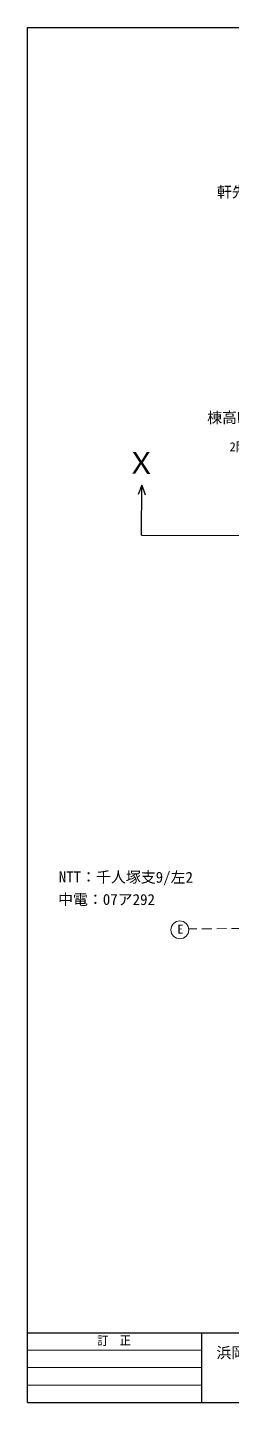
# Model space of a CAD drawing. Units: millimetres at full size, sheet at 1:100. Extents: x -36400 to 32230, y -14845 to 15757.
# Drawn here: x -17620 to -13517, y -14845 to 12755 of the extents above; entities that cross this region are included whole.
import ezdxf
from ezdxf.enums import TextEntityAlignment as Align

# ---------------------------------------------------------------- set-up
doc = ezdxf.new("R2010")
doc.units = ezdxf.units.MM
doc.header["$LTSCALE"] = 100
doc.linetypes.add('CHAIN2', pattern=[12, 9, -1, 1, -1])
doc.linetypes.add('DASHED2', pattern=[3, 2, -1])
for name, color, linetype, lineweight in [('5-5_サッシ・室内建具', 7, 'Continuous', 25), ('8-6', 4, 'Continuous', 9), ('8-8', 7, 'Continuous', 25), ('B-0_補助線', 7, 'CHAIN2', 25), ('F-0_図名（一般）', 7, 'Continuous', 25)]:
    doc.layers.add(name, color=color, linetype=linetype, lineweight=lineweight)
doc.styles.add('ＭＳ ゴシック', font='')
doc.styles.get('ＭＳ ゴシック').set_extended_font_data('MS Gothic')

msp = doc.modelspace()

# ---------------------------------------------------------------- linework, layer by layer
at = {"layer": '5-5_サッシ・室内建具'}
for p, q in [((-15322.7, 3565.3), (-15391.8, 3377.6)), ((-15326.4, 2565.3), (-13326.4, 2558))]:
    msp.add_line(p, q, dxfattribs=at)
msp.add_lwpolyline([(-15326.4, 2565.3), (-15322.7, 3565.3), (-15255, 3377.1)], dxfattribs=at)
at = {"layer": '8-6', "linetype": 'DASHED2'}
msp.add_line((-13315.3, -5331.8), (-14376.8, -5340.3), dxfattribs=at)
at = {"layer": '8-8', "color": 2, "lineweight": 9}
msp.add_circle((-14555.9, -5358.3), 180, dxfattribs=at)
at = {"layer": 'F-0_図名（一般）'}
for p, q in [((-17620, -14845.4), (-17620, 12754.6)), ((-17620, 12754.6), (21980, 12754.6)), ((-17620, -13445.4), (21980, -13445.4)), ((-14120, -13445.4), (-14120, -14845.4)), ((-17620, -14845.4), (21980, -14845.4))]:
    msp.add_line(p, q, dxfattribs=at)
at = {"layer": 'F-0_図名（一般）', "color": 4, "lineweight": 9}
for p, q in [((-17620, -13795.4), (-14120, -13795.4)), ((-17620, -14145.4), (-14120, -14145.4)), ((-17620, -14495.4), (-14120, -14495.4))]:
    msp.add_line(p, q, dxfattribs=at)

# ---------------------------------------------------------------- texts
at = {"layer": '5-5_サッシ・室内建具', "color": 3, "style": 'ＭＳ ゴシック'}
msp.add_text('Ｘ', height=439.9, rotation=359.789, dxfattribs=at).set_placement((-15633.6, 3664.3), align=Align.BOTTOM_LEFT)
at = {"layer": '8-6', "color": 7, "style": 'ＭＳ ゴシック'}
for s, p in [('軒先高BM+8.11ｍ', (-13809.8, 9276.9)), ('棟高BM+10.34ｍ', (-14005.8, 4747.8))]:
    msp.add_text(s, height=219.9, rotation=0.303, dxfattribs=at).set_placement(p, align=Align.BOTTOM_LEFT)
at = {"layer": '8-8', "style": 'ＭＳ ゴシック'}
msp.add_text('2階建て\u3000隣家', height=183.3, rotation=359.789, dxfattribs=at).set_placement((-13558.1, 4191), align=Align.BOTTOM_LEFT)
at = {"layer": '8-8', "style": 'ＭＳ ゴシック', "width": 0.95}
msp.add_text('E', height=183.3, rotation=359.789, dxfattribs=at).set_placement((-14605.1, -5491.8), align=Align.BOTTOM_LEFT)
at = {"layer": 'B-0_補助線', "style": 'ＭＳ ゴシック'}
for s, p in [('NTT：千人塚支9/左2', (-16990.8, -4470.4)), ('中電：07ア292', (-17005, -4919.2))]:
    msp.add_text(s, height=219.9, rotation=359.789, dxfattribs=at).set_placement(p, align=Align.BOTTOM_LEFT)
at = {"layer": 'F-0_図名（一般）', "style": 'ＭＳ ゴシック', "width": 0.9}
msp.add_text('訂\u3000正', height=183.3, dxfattribs=at).set_placement((-16215, -13745.4), align=Align.BOTTOM_LEFT)
at = {"layer": 'F-0_図名（一般）', "style": 'ＭＳ ゴシック'}
msp.add_text('浜岡一級総合設計事務所・・・・', height=219.9, dxfattribs=at).set_placement((-13820.7, -14022), align=Align.BOTTOM_LEFT)

doc.saveas('drawing.dxf')
